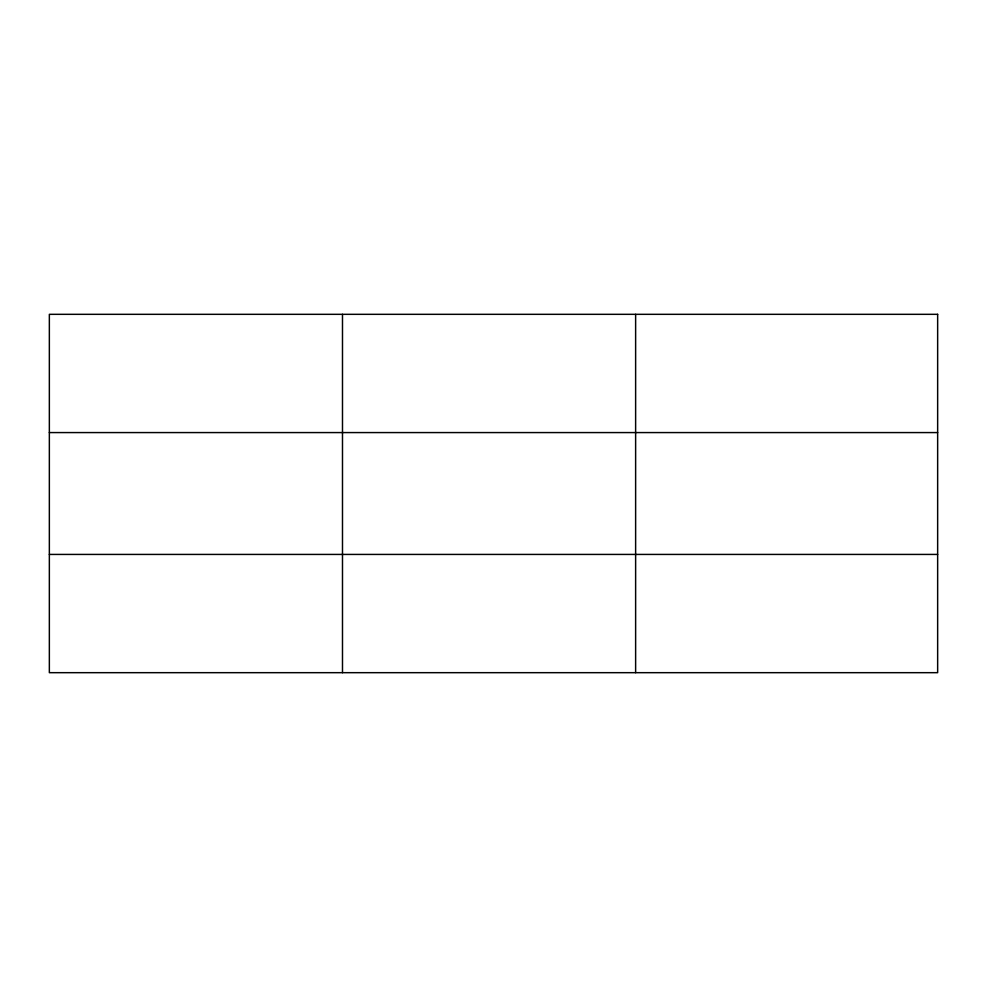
<?xml version="1.0" encoding="UTF-8"?>
<svg xmlns="http://www.w3.org/2000/svg" width="987" height="987" viewBox="0 0 987 987"><rect width="100%" height="100%" fill="white"/><g stroke="black" fill="none" stroke-linecap="round" stroke-linejoin="round"><path stroke-width="1.48" d="M342.489 672.678L342.489 314.322M635.628 672.678L635.628 314.322M49.35 432.577L937.65 432.577M49.35 554.423L937.65 554.423M937.65 314.322L937.65 672.678L49.35 672.678L49.35 314.322L937.65 314.322"/></g></svg>
